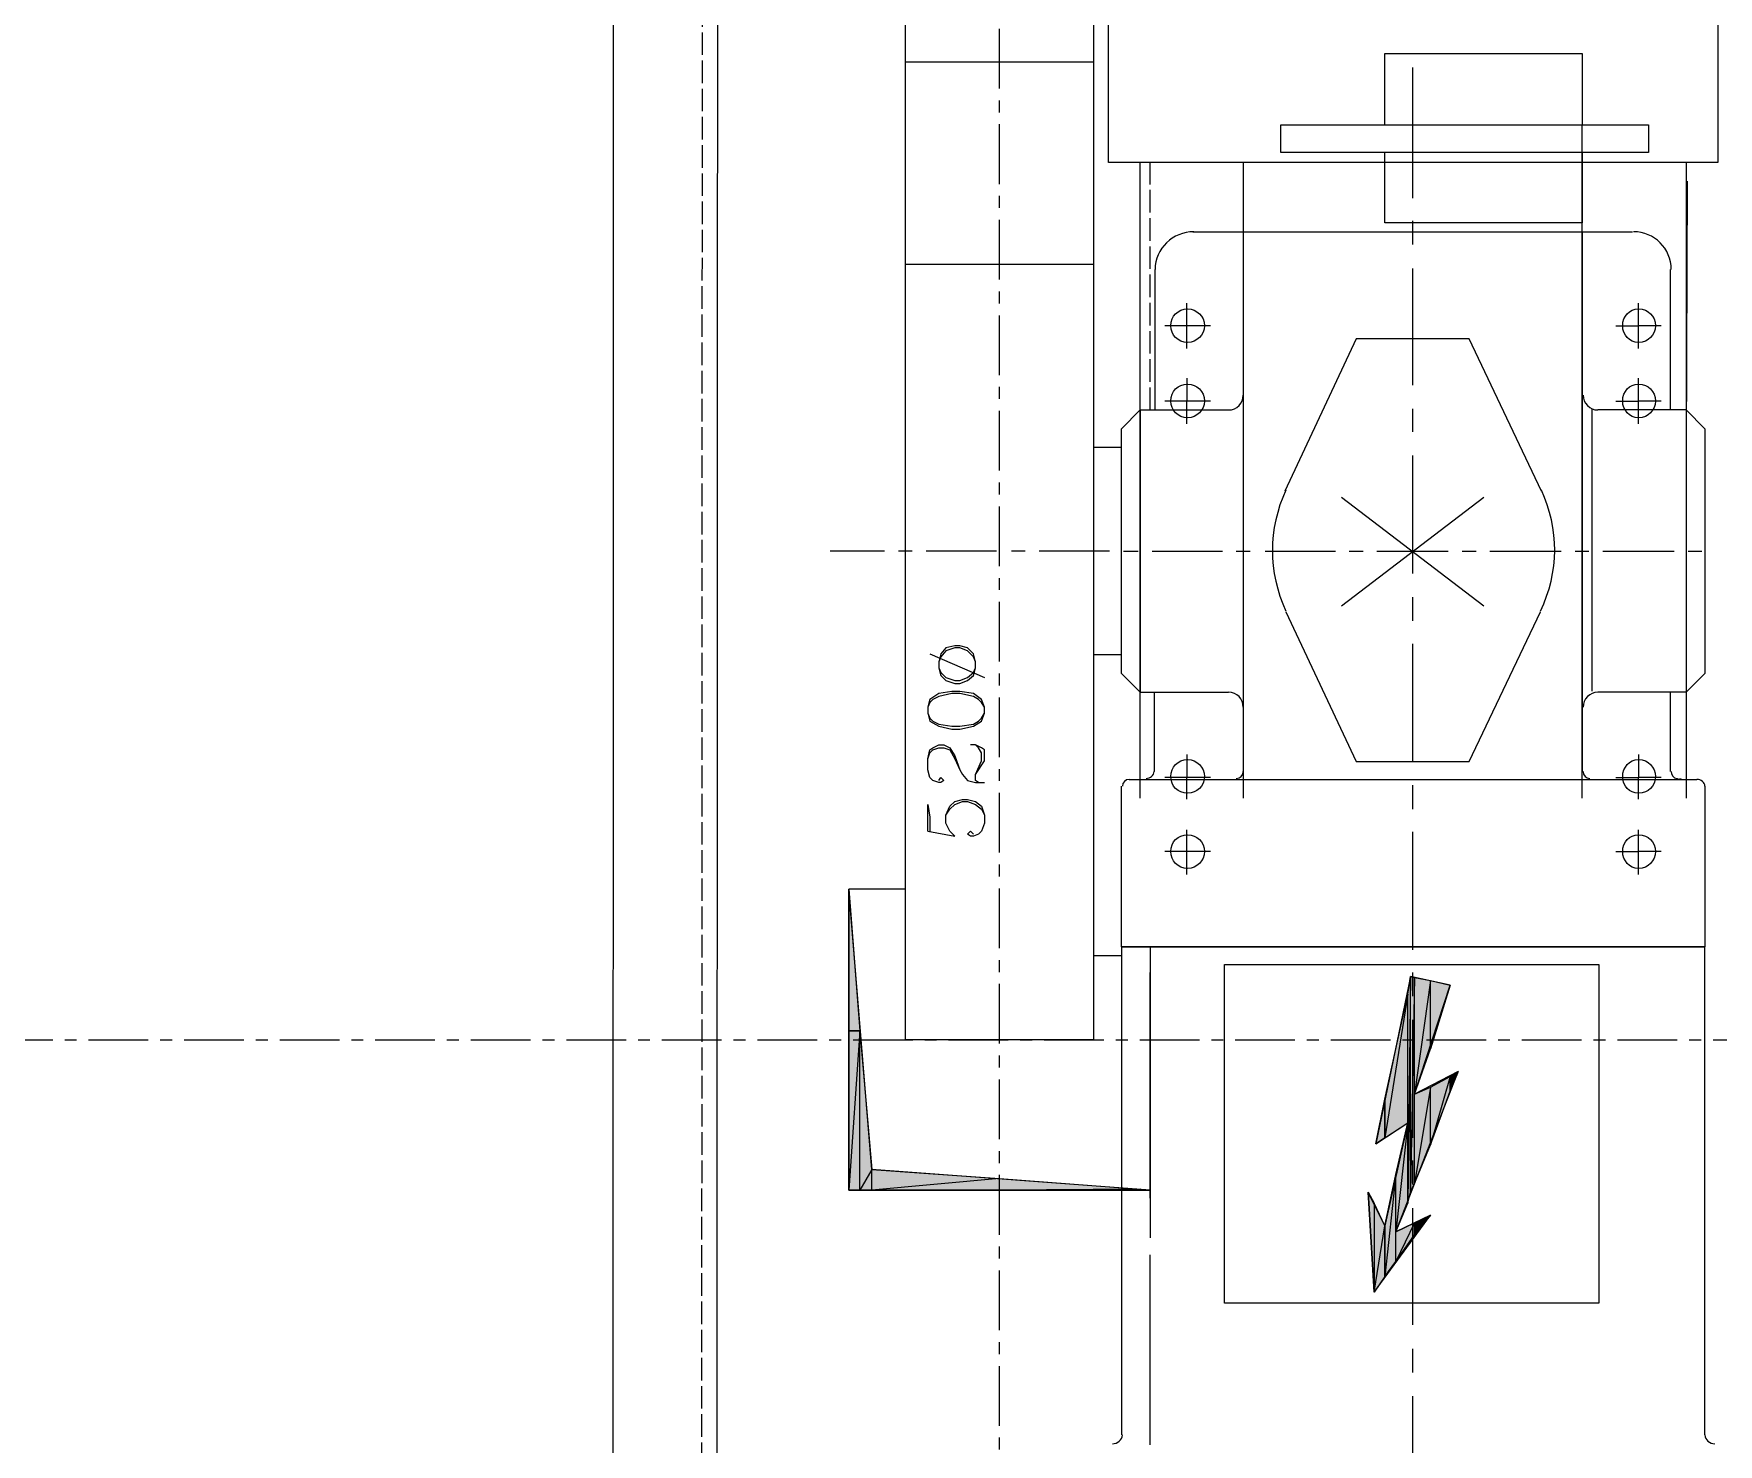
# Model space of a CAD drawing. Header units: millimetres. Extents: x -665 to 1025117, y -27997 to 4210.
# Drawn here: x 18023 to 18919, y -1857 to -1107 of the extents above; entities that cross this region are included whole.
import ezdxf

# ---------------------------------------------------------------- set-up
doc = ezdxf.new("R2010")
doc.units = ezdxf.units.MM
doc.linetypes.add('$0$ACAD_ISO02W100', pattern=[15, 12, -3])
doc.linetypes.add('$0$CENTER', pattern=[50.8, 31.75, -6.35, 6.35, -6.35])
for name, color, linetype, lineweight in [('$0$Car', 3, 'Continuous', 18), ('$0$CL', 2, '$0$CENTER', 0), ('$0$DL', 8, '$0$ACAD_ISO02W100', 0)]:
    doc.layers.add(name, color=color, linetype=linetype, lineweight=lineweight)

msp = doc.modelspace()

# ---------------------------------------------------------------- hatches: boundary and pattern name
at = {"true_color": 0x000007}
for points in [[(18462.646, -1637.138), (18456.853, -1637.138), (18456.853, -1561.821)], [(18776.553, -1612.91), (18766.019, -1646.618), (18766.019, -1610.277)], [(18780.767, -1658.732), (18776.553, -1669.266), (18776.553, -1661.365)], [(18741.792, -1673.479), (18741.792, -1694.02), (18737.051, -1697.18)], [(18766.019, -1735.102), (18757.592, -1745.636), (18757.592, -1739.315)], [(18741.792, -1740.895), (18741.792, -1767.757), (18735.998, -1776.184)]]:
    msp.add_hatch(color=7, dxfattribs=at).paths.add_polyline_path(points)
h = msp.add_hatch(color=7, dxfattribs=at)
h.paths.add_polyline_path([(18755.485, -1722.988), (18755.485, -1608.17), (18753.905, -1728.782)])
h.paths.add_polyline_path([(18755.485, -1608.17), (18753.905, -1728.782), (18753.905, -1617.65)])
h = msp.add_hatch(color=7, dxfattribs=at)
h.paths.add_polyline_path([(18757.592, -1718.248), (18757.592, -1608.697), (18755.485, -1722.988)])
h.paths.add_polyline_path([(18757.592, -1608.697), (18755.485, -1722.988), (18755.485, -1608.17)])
h = msp.add_hatch(color=7, dxfattribs=at)
h.paths.add_polyline_path([(18766.019, -1646.618), (18766.019, -1610.277), (18757.592, -1670.846)])
h.paths.add_polyline_path([(18766.019, -1610.277), (18757.592, -1670.846), (18757.592, -1608.697)])
h = msp.add_hatch(color=7, dxfattribs=at)
h.paths.add_polyline_path([(18753.905, -1686.12), (18753.905, -1617.65), (18741.792, -1694.02)])
h.paths.add_polyline_path([(18753.905, -1617.65), (18741.792, -1694.02), (18741.792, -1673.479)])
h = msp.add_hatch(color=7, dxfattribs=at)
h.paths.add_polyline_path([(18462.646, -1721.935), (18462.646, -1637.138), (18456.853, -1721.935)])
h.paths.add_polyline_path([(18462.646, -1637.138), (18456.853, -1721.935), (18456.853, -1637.138)])
h = msp.add_hatch(color=7, dxfattribs=at)
h.paths.add_polyline_path([(18468.967, -1721.935), (18468.967, -1710.874), (18462.646, -1721.935)])
h.paths.add_polyline_path([(18468.967, -1710.874), (18462.646, -1721.935), (18462.646, -1637.138)])
h = msp.add_hatch(color=7, dxfattribs=at)
h.paths.add_polyline_path([(18776.553, -1669.266), (18776.553, -1661.365), (18766.019, -1697.707)])
h.paths.add_polyline_path([(18776.553, -1661.365), (18766.019, -1697.707), (18766.019, -1667.159)])
h = msp.add_hatch(color=7, dxfattribs=at)
h.paths.add_polyline_path([(18766.019, -1697.707), (18766.019, -1667.159), (18757.592, -1718.248)])
h.paths.add_polyline_path([(18766.019, -1667.159), (18757.592, -1718.248), (18757.592, -1670.846)])
h = msp.add_hatch(color=7, dxfattribs=at)
h.paths.add_polyline_path([(18753.905, -1728.782), (18753.905, -1686.12), (18747.585, -1744.056)])
h.paths.add_polyline_path([(18753.905, -1686.12), (18747.585, -1744.056), (18747.585, -1713.508)])
h = msp.add_hatch(color=7, dxfattribs=at)
h.paths.add_polyline_path([(18536.91, -1721.935), (18536.91, -1715.614), (18468.967, -1721.935)])
h.paths.add_polyline_path([(18536.91, -1715.614), (18468.967, -1721.935), (18468.967, -1710.874)])
h = msp.add_hatch(color=7, dxfattribs=at)
h.paths.add_polyline_path([(18611.699, -1721.935), (18611.699, -1721.408), (18536.91, -1721.935)])
h.paths.add_polyline_path([(18611.699, -1721.408), (18536.91, -1721.935), (18536.91, -1715.614)])
h = msp.add_hatch(color=7, dxfattribs=at)
h.paths.add_polyline_path([(18747.585, -1759.856), (18747.585, -1713.508), (18741.792, -1767.757)])
h.paths.add_polyline_path([(18747.585, -1713.508), (18741.792, -1767.757), (18741.792, -1740.895)])
h = msp.add_hatch(color=7, dxfattribs=at)
h.paths.add_polyline_path([(18741.792, -1740.895), (18735.998, -1728.782), (18735.998, -1776.184)])
h.paths.add_polyline_path([(18735.998, -1728.782), (18735.998, -1776.184), (18732.838, -1722.988)])
h = msp.add_hatch(color=7, dxfattribs=at)
h.paths.add_polyline_path([(18757.592, -1745.636), (18757.592, -1739.315), (18747.585, -1759.856)])
h.paths.add_polyline_path([(18757.592, -1739.315), (18747.585, -1759.856), (18747.585, -1744.056)])

# ---------------------------------------------------------------- linework, layer by layer
at = {"layer": '$0$Car'}
for p, q in [((18718.772, -1411.086), (18794.305, -1353.354)), ((18718.772, -1353.354), (18794.305, -1411.086))]:
    msp.add_line(p, q, dxfattribs=at)
at = {"layer": '$0$CL'}
for p, q in [((18536.91, -2812.325), (18536.91, -405.67)), ((16427.044, -1641.878), (19871.91, -1641.878))]:
    msp.add_line(p, q, dxfattribs=at)
at = {"layer": '$0$DL'}
for points in [[(18378.404, -2663.05), (18379.178, -545.717)], [(18616.966, -1306.904), (18616.966, -1175.232), (18616.966, -1175.232)]]:
    msp.add_lwpolyline(points, dxfattribs=at)
for p, q in [((18586.945, -1121.878), (18486.874, -1121.878)), ((18486.874, -1229.378), (18586.945, -1229.378)), ((18586.945, -1326.911), (18586.945, -1437.003)), ((18586.945, -1641.878), (18486.874, -1641.878))]:
    msp.add_line(p, q)
at = {"color": 7, "linetype": 'Continuous', "lineweight": 20}
for points in [[(18331.528, -2663.05), (18331.703, -545.717)], [(18387.114, -545.717), (18386.344, -2663.05)], [(18846.622, -1236.228), (18846.63, -1155.217)], [(18846.603, -1325.947), (18846.617, -1165.217)], [(18611.699, -1325.947), (18611.703, -1185.232)], [(18666.479, -1185.232), (18666.475, -1325.947), (18666.475, -1325.947)], [(18902.527, -1185.232), (18901.905, -1325.947), (18901.905, -1325.947)]]:
    msp.add_lwpolyline(points, dxfattribs=at)
at = {"color": 7, "linetype": 'Continuous', "lineweight": 20, "true_color": 0x000007}
for points in [[(18486.874, -1229.378), (18486.874, -829.378), (18486.874, -829.378)], [(18586.945, -829.378), (18586.945, -1229.378), (18586.945, -1229.378)], [(18594.845, -1175.232), (18594.845, -1096.228), (18594.845, -1096.228)], [(18918.759, -1096.228), (18918.759, -1175.232), (18918.759, -1175.232)], [(18686.489, -1155.217), (18741.792, -1155.217), (18741.792, -1117.296)], [(18741.792, -1117.296), (18846.603, -1117.296), (18846.603, -1117.296)], [(18846.603, -1117.296), (18846.603, -1155.217), (18881.891, -1155.217)], [(18486.874, -1641.878), (18486.874, -1121.878), (18486.874, -1121.878)], [(18586.945, -1121.878), (18586.945, -1641.878), (18586.945, -1641.878)], [(18756.539, -1124.67), (18756.539, -1194.192), (18756.539, -1194.192)], [(18686.489, -1169.965), (18686.489, -1155.217), (18686.489, -1155.217)], [(18741.792, -1155.217), (18846.603, -1155.217), (18846.603, -1155.217)], [(18881.891, -1155.217), (18881.891, -1169.965), (18881.891, -1169.965)], [(18741.792, -1207.36), (18741.792, -1169.965), (18686.489, -1169.965)], [(18846.603, -1169.965), (18741.792, -1169.965), (18741.792, -1169.965)], [(18881.891, -1169.965), (18846.603, -1169.965), (18846.603, -1169.965)], [(18846.603, -1169.965), (18846.603, -1207.36), (18846.603, -1207.36)], [(18918.759, -1175.232), (18594.845, -1175.232), (18594.845, -1175.232)], [(18611.699, -1513.359), (18611.699, -1175.232), (18611.699, -1175.232)], [(18666.475, -1175.232), (18666.475, -1513.359), (18666.475, -1513.359)], [(18901.905, -1175.232), (18901.905, -1513.359), (18901.905, -1513.359)], [(18846.603, -1513.359), (18846.603, -1185.232), (18846.603, -1185.232)], [(18846.603, -1207.36), (18741.792, -1207.36), (18741.792, -1207.36)], [(18756.539, -1206.306), (18756.539, -1218.947), (18756.539, -1218.947)], [(18639.614, -1212.1), (18666.475, -1212.1), (18666.475, -1212.1)], [(18666.475, -1212.1), (18846.603, -1212.1), (18846.603, -1212.1)], [(18666.475, -1212.1), (18666.475, -1299.004), (18666.475, -1299.004)], [(18846.603, -1212.1), (18873.464, -1212.1), (18873.464, -1212.1)], [(18846.603, -1212.1), (18846.603, -1299.004), (18846.603, -1299.004)], [(18619.6, -1306.904), (18619.6, -1232.114), (18619.6, -1232.114)], [(18756.539, -1231.587), (18756.539, -1293.737), (18756.539, -1293.737)], [(18893.478, -1232.114), (18893.478, -1306.904), (18893.478, -1306.904)], [(18636.454, -1274.249), (18636.454, -1262.135), (18636.454, -1250.021)], [(18876.624, -1274.249), (18876.624, -1262.135), (18876.624, -1250.021)], [(18649.094, -1262.135), (18636.454, -1262.135), (18624.867, -1262.135)], [(18864.51, -1262.135), (18876.624, -1262.135), (18876.624, -1262.135)], [(18888.738, -1262.135), (18876.624, -1262.135), (18876.624, -1262.135)], [(18726.518, -1268.982), (18688.596, -1350.092), (18688.596, -1350.092)], [(18786.56, -1268.982), (18726.518, -1268.982), (18726.518, -1268.982)], [(18825.008, -1350.092), (18786.56, -1268.982), (18786.56, -1268.982)], [(18636.454, -1290.05), (18636.454, -1302.164), (18636.454, -1302.164)], [(18876.624, -1314.277), (18876.624, -1302.164), (18876.624, -1290.05)], [(18586.945, -1306.911), (18586.945, -1437.003), (18586.945, -1437.003)], [(18601.692, -1316.911), (18611.699, -1306.904), (18611.699, -1306.904)], [(18611.699, -1306.904), (18619.6, -1306.904), (18658.575, -1306.904)], [(18611.699, -1306.904), (18611.699, -1457.01), (18611.699, -1457.01)], [(18649.094, -1302.164), (18636.454, -1302.164), (18624.867, -1302.164)], [(18636.454, -1314.277), (18636.454, -1302.164), (18636.454, -1302.164)], [(18666.475, -1299.004), (18666.475, -1464.911), (18666.475, -1464.911)], [(18756.539, -1306.377), (18756.539, -1318.491), (18756.539, -1318.491)], [(18846.603, -1299.004), (18846.603, -1464.911), (18846.603, -1464.911)], [(18851.87, -1306.377), (18851.87, -1456.483), (18851.87, -1456.483)], [(18893.478, -1306.904), (18855.03, -1306.904), (18855.03, -1306.904)], [(18864.51, -1302.164), (18876.624, -1302.164), (18876.624, -1302.164)], [(18888.738, -1302.164), (18876.624, -1302.164), (18876.624, -1302.164)], [(18911.912, -1316.911), (18901.905, -1306.904), (18893.478, -1306.904)], [(18901.905, -1306.904), (18901.905, -1457.01), (18901.905, -1457.01)], [(18601.692, -1447.003), (18601.692, -1316.911), (18601.692, -1316.911)], [(18911.912, -1316.911), (18911.912, -1447.003), (18911.912, -1447.003)], [(18601.692, -1326.911), (18586.945, -1326.911), (18586.945, -1326.911)], [(18756.539, -1331.132), (18756.539, -1393.808), (18756.539, -1393.808)], [(18475.814, -1381.957), (18446.846, -1381.957), (18446.846, -1381.957)], [(18490.561, -1381.957), (18483.187, -1381.957), (18483.187, -1381.957)], [(18535.33, -1381.957), (18497.935, -1381.957), (18497.935, -1381.957)], [(18550.604, -1381.957), (18543.23, -1381.957), (18543.23, -1381.957)], [(18595.372, -1381.957), (18557.977, -1381.957), (18557.977, -1381.957)], [(18610.646, -1382.22), (18602.746, -1382.22), (18602.746, -1382.22)], [(18655.415, -1382.22), (18618.02, -1382.22), (18618.02, -1382.22)], [(18670.162, -1382.22), (18662.788, -1382.22), (18662.788, -1382.22)], [(18715.457, -1382.22), (18678.062, -1382.22), (18678.062, -1382.22)], [(18730.204, -1382.22), (18722.831, -1382.22), (18722.831, -1382.22)], [(18775.5, -1382.22), (18737.578, -1382.22), (18737.578, -1382.22)], [(18790.247, -1382.22), (18782.873, -1382.22), (18782.873, -1382.22)], [(18835.542, -1382.22), (18797.621, -1382.22), (18797.621, -1382.22)], [(18850.289, -1382.22), (18842.916, -1382.22), (18842.916, -1382.22)], [(18895.585, -1382.22), (18857.663, -1382.22), (18857.663, -1382.22)], [(18910.332, -1382.22), (18902.958, -1382.22), (18902.958, -1382.22)], [(18689.123, -1414.348), (18726.518, -1493.878), (18726.518, -1493.878)], [(18756.539, -1406.448), (18756.539, -1419.089), (18756.539, -1419.089)], [(18786.56, -1493.878), (18824.482, -1414.348), (18824.482, -1414.348)], [(18504.671, -1443.968), (18505.725, -1448.182), (18508.358, -1450.815), (18513.098, -1452.395), (18515.732, -1452.395), (18519.945, -1450.815), (18523.105, -1448.182), (18524.159, -1443.968), (18524.159, -1440.808), (18523.105, -1436.594), (18519.945, -1433.434), (18515.732, -1432.381), (18513.098, -1432.381), (18508.358, -1433.434), (18505.725, -1436.594), (18504.671, -1440.808), (18504.671, -1443.968), (18505.725, -1446.602), (18508.358, -1449.235), (18513.098, -1450.815), (18515.732, -1450.815), (18519.945, -1449.235), (18523.105, -1446.602), (18524.159, -1443.968)], [(18756.539, -1431.202), (18756.539, -1493.878), (18756.539, -1493.878)], [(18499.931, -1436.594), (18528.899, -1449.235), (18528.899, -1449.235)], [(18524.159, -1440.808), (18523.105, -1438.175), (18519.945, -1435.014), (18515.732, -1433.434), (18513.098, -1433.434), (18508.358, -1435.014), (18505.725, -1438.175), (18504.671, -1440.808)], [(18586.945, -1437.003), (18601.692, -1437.003), (18601.692, -1437.003)], [(18601.692, -1447.003), (18611.699, -1457.01), (18611.699, -1457.01)], [(18911.912, -1447.003), (18901.905, -1457.01), (18893.478, -1457.01)], [(18498.878, -1468.196), (18499.931, -1472.409), (18504.671, -1475.043), (18511.518, -1476.623), (18515.732, -1476.623), (18523.105, -1475.043), (18527.319, -1472.409), (18528.899, -1468.196), (18528.899, -1465.036), (18527.319, -1460.822), (18523.105, -1457.662), (18515.732, -1456.609), (18511.518, -1456.609), (18504.671, -1457.662), (18499.931, -1460.822), (18498.878, -1465.036), (18498.878, -1468.196), (18499.931, -1470.829), (18501.511, -1472.409), (18504.671, -1473.989), (18511.518, -1475.043), (18515.732, -1475.043), (18523.105, -1473.989), (18525.739, -1472.409), (18527.319, -1470.829), (18528.899, -1468.196)], [(18528.899, -1465.036), (18527.319, -1462.402), (18525.739, -1460.822), (18523.105, -1459.242), (18515.732, -1457.662), (18511.518, -1457.662), (18504.671, -1459.242), (18501.511, -1460.822), (18499.931, -1462.402), (18498.878, -1465.036)], [(18611.699, -1457.01), (18619.073, -1457.01), (18619.073, -1457.01)], [(18619.073, -1457.01), (18658.575, -1457.01), (18658.575, -1457.01)], [(18619.073, -1457.01), (18619.073, -1499.145), (18619.073, -1499.145)], [(18893.478, -1457.01), (18855.03, -1457.01), (18855.03, -1457.01)], [(18893.478, -1457.01), (18893.478, -1499.145), (18893.478, -1499.145)], [(18666.475, -1464.911), (18666.475, -1499.145), (18666.475, -1499.145)], [(18846.603, -1464.911), (18846.603, -1499.145), (18846.603, -1499.145)], [(18504.671, -1504.011), (18505.725, -1502.431), (18507.305, -1504.011), (18505.725, -1505.064), (18504.671, -1505.064), (18501.511, -1504.011), (18499.931, -1502.431), (18498.878, -1498.217), (18498.878, -1492.423), (18499.931, -1487.683), (18501.511, -1486.63), (18504.671, -1485.05), (18507.305, -1485.05), (18510.465, -1486.63), (18513.098, -1490.843), (18515.732, -1498.217), (18517.312, -1500.85), (18519.945, -1504.011), (18524.159, -1505.064), (18528.899, -1505.064)], [(18498.878, -1492.423), (18499.931, -1489.263), (18501.511, -1487.683), (18504.671, -1486.63), (18507.305, -1486.63), (18510.465, -1487.683), (18513.098, -1492.423), (18515.732, -1498.217)], [(18524.159, -1500.85), (18528.899, -1493.477), (18528.899, -1487.683), (18527.319, -1486.63), (18524.159, -1485.05), (18521.525, -1485.05)], [(18525.739, -1505.064), (18524.159, -1504.011), (18524.159, -1500.85), (18527.319, -1493.477), (18527.319, -1489.263), (18525.739, -1486.63), (18524.159, -1485.05)], [(18636.454, -1490.192), (18636.454, -1502.305), (18636.454, -1502.305)], [(18726.518, -1493.878), (18786.56, -1493.878), (18786.56, -1493.878)], [(18876.624, -1490.192), (18876.624, -1502.305), (18876.624, -1502.305)], [(18605.906, -1503.359), (18614.86, -1503.359), (18614.86, -1503.359)], [(18614.86, -1503.359), (18662.788, -1503.359), (18662.788, -1503.359)], [(18649.094, -1502.305), (18636.454, -1502.305), (18624.867, -1502.305)], [(18636.454, -1513.893), (18636.454, -1502.305), (18636.454, -1502.305)], [(18662.788, -1503.359), (18850.816, -1503.359), (18850.816, -1503.359)], [(18850.816, -1503.359), (18897.165, -1503.359), (18897.165, -1503.359)], [(18864.51, -1502.305), (18876.624, -1502.305), (18876.624, -1502.305)], [(18888.738, -1502.305), (18876.624, -1502.305), (18876.624, -1502.305)], [(18876.624, -1513.893), (18876.624, -1502.305), (18876.624, -1502.305)], [(18897.165, -1503.359), (18898.745, -1503.359), (18907.699, -1503.359)], [(18601.692, -1592.369), (18601.692, -1507.046), (18601.692, -1507.046)], [(18756.539, -1506.519), (18756.539, -1519.159), (18756.539, -1519.159)], [(18911.912, -1507.046), (18911.912, -1592.369), (18911.912, -1592.369)], [(18498.878, -1530.872), (18513.098, -1533.505), (18510.465, -1530.872), (18508.358, -1526.658), (18508.358, -1522.445), (18510.465, -1517.705), (18513.098, -1515.071), (18517.312, -1514.018), (18519.945, -1514.018), (18524.159, -1515.071), (18527.319, -1517.705), (18528.899, -1522.445), (18528.899, -1526.658), (18527.319, -1530.872), (18525.739, -1532.452), (18523.105, -1533.505), (18521.525, -1533.505), (18519.945, -1532.452), (18521.525, -1530.872), (18523.105, -1532.452)], [(18498.878, -1530.872), (18498.878, -1516.651), (18499.931, -1523.498), (18499.931, -1530.872)], [(18508.358, -1522.445), (18510.465, -1519.285), (18513.098, -1516.651), (18517.312, -1515.071), (18519.945, -1515.071), (18524.159, -1516.651), (18527.319, -1519.285), (18528.899, -1522.445)], [(18636.454, -1553.921), (18636.454, -1541.807), (18636.454, -1530.22)], [(18756.539, -1531.273), (18756.539, -1593.949), (18756.539, -1593.949)], [(18876.624, -1553.921), (18876.624, -1541.807), (18876.624, -1530.22)], [(18649.094, -1541.807), (18636.454, -1541.807), (18624.867, -1541.807)], [(18864.51, -1541.807), (18876.624, -1541.807), (18876.624, -1541.807)], [(18888.738, -1541.807), (18876.624, -1541.807), (18876.624, -1541.807)], [(18468.967, -1710.874), (18456.853, -1561.821), (18456.853, -1561.821)], [(18486.874, -1561.821), (18456.853, -1561.821), (18456.853, -1721.935)], [(18601.692, -1592.369), (18601.692, -1852.027), (18601.692, -1852.027)], [(18616.966, -1592.369), (18616.966, -1747.216), (18616.966, -1747.216)], [(18911.912, -1852.027), (18911.912, -1592.369), (18911.912, -1592.369)], [(18586.945, -1597.102), (18601.956, -1597.102), (18601.956, -1597.102)], [(18656.468, -1601.85), (18855.556, -1601.85), (18855.556, -1601.85)], [(18656.468, -1781.977), (18656.468, -1601.85), (18656.468, -1601.85)], [(18855.556, -1601.85), (18855.556, -1781.977), (18855.556, -1781.977)], [(18616.966, -1726.148), (18616.966, -1606.063), (18616.966, -1606.063)], [(18755.485, -1608.17), (18737.051, -1697.18), (18753.905, -1686.12), (18741.792, -1740.895), (18732.838, -1722.988), (18735.998, -1776.184)], [(18776.553, -1612.91), (18755.485, -1608.17), (18755.485, -1608.17)], [(18756.539, -1606.063), (18756.539, -1618.704), (18756.539, -1618.704)], [(18780.767, -1658.732), (18757.592, -1670.846), (18776.553, -1612.91)], [(18756.539, -1631.344), (18756.539, -1694.02), (18756.539, -1694.02)], [(18747.585, -1744.056), (18780.767, -1658.732), (18780.767, -1658.732)], [(18756.539, -1706.134), (18756.539, -1718.775), (18756.539, -1718.775)], [(18616.966, -1721.935), (18468.967, -1710.874), (18468.967, -1710.874)], [(18616.966, -1721.935), (18456.853, -1721.935), (18456.853, -1721.935)], [(18456.853, -1721.935), (18616.966, -1721.935), (18616.966, -1721.935)], [(18735.998, -1776.184), (18766.019, -1735.102), (18747.585, -1744.056)], [(18756.539, -1731.415), (18756.539, -1793.564), (18756.539, -1793.564)], [(18616.966, -1857.294), (18616.966, -1756.169), (18616.966, -1756.169)], [(18855.556, -1781.977), (18656.468, -1781.977), (18656.468, -1781.977)], [(18756.539, -1806.205), (18756.539, -1818.845), (18756.539, -1818.845)], [(18756.539, -1831.486), (18756.539, -1893.635), (18756.539, -1893.635)]]:
    msp.add_lwpolyline(points, dxfattribs=at)
at = {"color": 7, "linetype": 'Continuous', "lineweight": -2, "true_color": 0x000007}
for points in [[(18462.646, -1637.138), (18456.853, -1637.138), (18456.853, -1561.821)], [(18755.485, -1722.988), (18755.485, -1608.17), (18753.905, -1728.782)], [(18755.485, -1608.17), (18753.905, -1728.782), (18753.905, -1617.65)], [(18757.592, -1608.697), (18755.485, -1722.988), (18755.485, -1608.17)], [(18757.592, -1718.248), (18757.592, -1608.697), (18755.485, -1722.988)], [(18766.019, -1610.277), (18757.592, -1670.846), (18757.592, -1608.697)], [(18766.019, -1646.618), (18766.019, -1610.277), (18757.592, -1670.846)], [(18776.553, -1612.91), (18766.019, -1646.618), (18766.019, -1610.277)], [(18753.905, -1686.12), (18753.905, -1617.65), (18741.792, -1694.02)], [(18753.905, -1617.65), (18741.792, -1694.02), (18741.792, -1673.479)], [(18462.646, -1721.935), (18462.646, -1637.138), (18456.853, -1721.935)], [(18462.646, -1637.138), (18456.853, -1721.935), (18456.853, -1637.138)], [(18468.967, -1710.874), (18462.646, -1721.935), (18462.646, -1637.138)], [(18776.553, -1669.266), (18776.553, -1661.365), (18766.019, -1697.707)], [(18776.553, -1661.365), (18766.019, -1697.707), (18766.019, -1667.159)], [(18780.767, -1658.732), (18776.553, -1669.266), (18776.553, -1661.365)], [(18741.792, -1673.479), (18741.792, -1694.02), (18737.051, -1697.18)], [(18766.019, -1697.707), (18766.019, -1667.159), (18757.592, -1718.248)], [(18766.019, -1667.159), (18757.592, -1718.248), (18757.592, -1670.846)], [(18753.905, -1728.782), (18753.905, -1686.12), (18747.585, -1744.056)], [(18753.905, -1686.12), (18747.585, -1744.056), (18747.585, -1713.508)], [(18468.967, -1721.935), (18468.967, -1710.874), (18462.646, -1721.935)], [(18536.91, -1715.614), (18468.967, -1721.935), (18468.967, -1710.874)], [(18536.91, -1721.935), (18536.91, -1715.614), (18468.967, -1721.935)], [(18611.699, -1721.408), (18536.91, -1721.935), (18536.91, -1715.614)], [(18747.585, -1759.856), (18747.585, -1713.508), (18741.792, -1767.757)], [(18747.585, -1713.508), (18741.792, -1767.757), (18741.792, -1740.895)], [(18611.699, -1721.935), (18611.699, -1721.408), (18536.91, -1721.935)], [(18735.998, -1728.782), (18735.998, -1776.184), (18732.838, -1722.988)], [(18741.792, -1740.895), (18735.998, -1728.782), (18735.998, -1776.184)], [(18766.019, -1735.102), (18757.592, -1745.636), (18757.592, -1739.315)], [(18741.792, -1740.895), (18741.792, -1767.757), (18735.998, -1776.184)], [(18757.592, -1745.636), (18757.592, -1739.315), (18747.585, -1759.856)], [(18757.592, -1739.315), (18747.585, -1759.856), (18747.585, -1744.056)]]:
    msp.add_lwpolyline(points, close=True, dxfattribs=at)
at = {"color": 7, "linetype": 'Continuous', "lineweight": 20, "true_color": 0x000007}
msp.add_lwpolyline([(18601.692, -1592.369), (18911.912, -1592.369)], close=True, dxfattribs=at)
for points in [[(18640.141, -1212.1), (18629.08, -1212.1), (18619.6, -1221.054), (18619.6, -1232.114)], [(18894.005, -1232.114), (18894.005, -1221.054), (18885.051, -1212.1), (18873.99, -1212.1)], [(18658.575, -1306.904), (18663.315, -1306.904), (18666.475, -1303.217), (18666.475, -1299.004)], [(18847.129, -1299.004), (18847.129, -1303.217), (18850.816, -1306.904), (18855.03, -1306.904)], [(18689.123, -1349.566), (18679.642, -1370.107), (18679.642, -1393.281), (18689.123, -1413.822)], [(18824.482, -1413.822), (18834.489, -1393.281), (18834.489, -1370.107), (18825.008, -1349.566)], [(18666.475, -1464.911), (18666.475, -1460.697), (18663.315, -1457.01), (18658.575, -1457.01)], [(18855.03, -1457.01), (18850.816, -1457.01), (18847.129, -1460.697), (18847.129, -1464.911)], [(18605.906, -1503.359), (18603.799, -1503.359), (18602.219, -1504.939), (18602.219, -1507.046)], [(18614.86, -1502.832), (18616.966, -1502.832), (18619.073, -1501.252), (18619.073, -1499.145)], [(18662.788, -1502.832), (18664.895, -1502.832), (18666.475, -1501.252), (18666.475, -1499.145)], [(18847.129, -1499.145), (18847.129, -1501.252), (18848.709, -1502.832), (18850.816, -1502.832)], [(18894.005, -1499.145), (18894.005, -1500.725), (18895.058, -1502.832), (18897.165, -1502.832)], [(18897.165, -1502.832), (18897.691, -1503.359), (18898.218, -1503.359), (18899.272, -1502.832)], [(18911.912, -1507.046), (18911.912, -1504.939), (18909.805, -1503.359), (18907.699, -1503.359)], [(18596.952, -1856.767), (18599.586, -1856.767), (18602.219, -1854.66), (18602.219, -1852.027)], [(18911.912, -1852.027), (18911.912, -1854.66), (18914.546, -1856.767), (18917.179, -1856.767)]]:
    msp.add_open_spline(points, degree=3, dxfattribs=at)
for points in [[(18636.98, -1271.089), (18641.721, -1271.089), (18645.934, -1266.876), (18645.934, -1262.135), (18645.934, -1262.135), (18645.934, -1256.868), (18641.721, -1253.182), (18636.98, -1253.182), (18636.98, -1253.182), (18631.714, -1253.182), (18628.027, -1256.868), (18628.027, -1262.135), (18628.027, -1262.135), (18628.027, -1266.876), (18631.714, -1271.089), (18636.98, -1271.089)], [(18876.624, -1271.089), (18881.891, -1271.089), (18885.578, -1266.876), (18885.578, -1262.135), (18885.578, -1262.135), (18885.578, -1256.868), (18881.891, -1253.182), (18876.624, -1253.182), (18876.624, -1253.182), (18871.884, -1253.182), (18868.197, -1256.868), (18868.197, -1262.135), (18868.197, -1262.135), (18868.197, -1266.876), (18871.884, -1271.089), (18876.624, -1271.089)], [(18636.98, -1311.117), (18641.721, -1311.117), (18645.934, -1306.904), (18645.934, -1302.164), (18645.934, -1302.164), (18645.934, -1296.897), (18641.721, -1293.21), (18636.98, -1293.21), (18636.98, -1293.21), (18631.714, -1293.21), (18628.027, -1296.897), (18628.027, -1302.164), (18628.027, -1302.164), (18628.027, -1306.904), (18631.714, -1311.117), (18636.98, -1311.117)], [(18876.624, -1311.117), (18881.891, -1311.117), (18885.578, -1306.904), (18885.578, -1302.164), (18885.578, -1302.164), (18885.578, -1296.897), (18881.891, -1293.21), (18876.624, -1293.21), (18876.624, -1293.21), (18871.884, -1293.21), (18868.197, -1296.897), (18868.197, -1302.164), (18868.197, -1302.164), (18868.197, -1306.904), (18871.884, -1311.117), (18876.624, -1311.117)], [(18636.98, -1510.732), (18641.721, -1510.732), (18645.934, -1507.046), (18645.934, -1501.779), (18645.934, -1501.779), (18645.934, -1497.039), (18641.721, -1492.825), (18636.98, -1492.825), (18636.98, -1492.825), (18631.714, -1492.825), (18628.027, -1497.039), (18628.027, -1501.779), (18628.027, -1501.779), (18628.027, -1507.046), (18631.714, -1510.732), (18636.98, -1510.732)], [(18876.624, -1510.732), (18881.891, -1510.732), (18885.578, -1507.046), (18885.578, -1501.779), (18885.578, -1501.779), (18885.578, -1497.039), (18881.891, -1492.825), (18876.624, -1492.825), (18876.624, -1492.825), (18871.884, -1492.825), (18868.197, -1497.039), (18868.197, -1501.779), (18868.197, -1501.779), (18868.197, -1507.046), (18871.884, -1510.732), (18876.624, -1510.732)], [(18636.98, -1550.761), (18641.721, -1550.761), (18645.934, -1546.547), (18645.934, -1541.807), (18645.934, -1541.807), (18645.934, -1536.54), (18641.721, -1532.853), (18636.98, -1532.853), (18636.98, -1532.853), (18631.714, -1532.853), (18628.027, -1536.54), (18628.027, -1541.807), (18628.027, -1541.807), (18628.027, -1546.547), (18631.714, -1550.761), (18636.98, -1550.761)], [(18876.624, -1550.761), (18881.891, -1550.761), (18885.578, -1546.547), (18885.578, -1541.807), (18885.578, -1541.807), (18885.578, -1536.54), (18881.891, -1532.853), (18876.624, -1532.853), (18876.624, -1532.853), (18871.884, -1532.853), (18868.197, -1536.54), (18868.197, -1541.807), (18868.197, -1541.807), (18868.197, -1546.547), (18871.884, -1550.761), (18876.624, -1550.761)]]:
    msp.add_open_spline(points, degree=3, knots=[0, 0, 0, 0, 0.0625, 0.0625, 0.0625, 0.062501, 0.125, 0.125, 0.125, 0.125001, 0.1875, 0.1875, 0.1875, 0.187501, 1, 1, 1, 1], dxfattribs=at)

doc.saveas('drawing.dxf')
